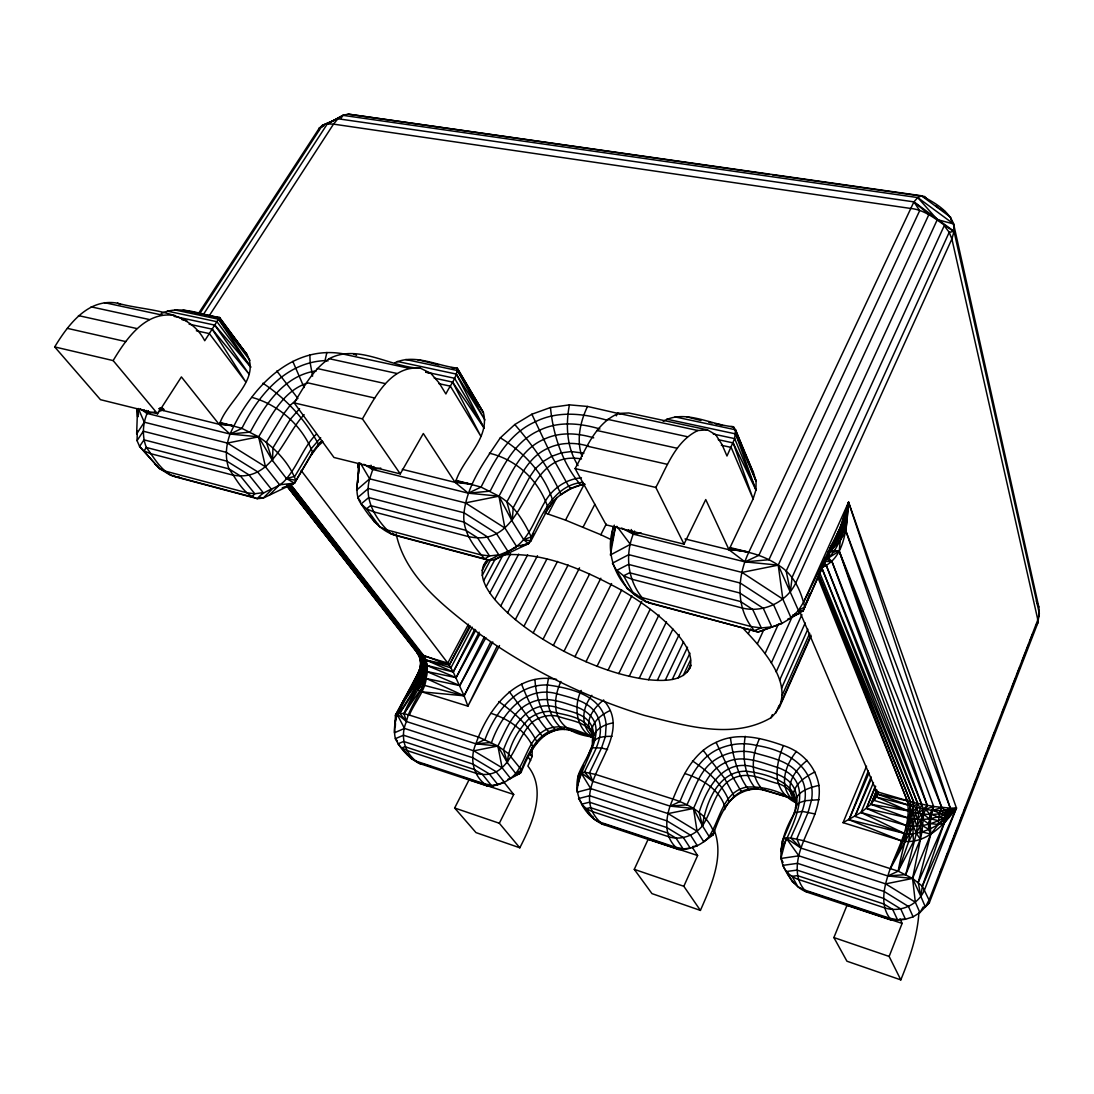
<?xml version="1.0" encoding="UTF-8"?>
<svg xmlns="http://www.w3.org/2000/svg" width="1094" height="1094" viewBox="0 0 1094 1094"><rect width="100%" height="100%" fill="white"/><g stroke="black" fill="none" stroke-linecap="round" stroke-linejoin="round"><path stroke-width="1.5" d="M913.107 916.827L908.471 906.475L884.253 891.542L797.512 863.344L782.825 865.381C788.159 876.321 794.75 887.152 806.538 891.993L891.514 920.218L905.463 919.261L913.107 916.827L919.89 912.615L915.336 902.208L912.574 878.441L930.803 834.134L938.255 824.425L939.281 813.799L941.756 807.55L845.922 531.11L848.561 502.214L956.443 808.056L924.649 889.572C918.591 904.779 900.362 912.984 884.882 907.938L798.757 879.576C769.793 869.539 782.388 833.628 793.437 814.934C797.717 807.071 798.059 797.403 794.641 789.157C787.242 773.226 767.66 772.022 753.123 766.867C723.038 758.525 706.669 788.2 699.148 812.295L702.457 825.806L709.117 836.486C701.815 845.566 689.781 849.806 678.376 849.45L602.466 824.247C583.799 815.399 572.312 794.039 578.781 773.786C584.511 759.113 598.117 744.07 592.182 727.278C586.357 712.536 568.429 711.62 555.588 707.011C527.91 699.545 511.595 728.166 503.513 749.705L507.37 762.723L515.753 773.499L519.322 773.704L521.072 772.473C528.785 753.575 540.504 728.604 564.723 729.424C540.682 725.746 528.429 752.248 521.182 770.381L521.072 772.473L515.753 773.499C508.792 781.266 497.989 786.408 487.637 786.121L419.426 763.475C409.019 758.238 400.554 749.007 395.358 738.682C390.49 715.763 406.831 696.769 416.349 677.542L421.6 664.414C418.346 670.677 415.679 682.424 424.609 685.432L464.088 695.811L467.904 706.163L421.764 691.832C410.824 688.112 416.951 674.396 420.793 667.422M359.01 462.803L357.916 464.895C360.186 477.873 352.61 492.341 361.129 503.924C369.786 517.243 380.151 531.192 396.26 535.65L489.592 560.511L494.885 559.636L528.552 543.663L531.028 540.86L547.164 510.255L553.072 501.667C545.113 474.782 524.081 452.301 500.314 437.819C484.97 460.711 467.042 484.587 464.034 512.785C461.887 530.781 473.442 546.275 484.792 558.884L489.592 560.511C497.688 553.933 508.368 552.812 516.573 546.426C531.11 535.075 536.019 516.259 545.4 501.134C552.771 488.211 566.528 478.953 581.434 477.804M793.437 814.934C805.936 784.658 768.535 773.841 746.272 771.215C718.279 770.696 705.808 802.941 702.457 825.806C694.622 835.529 681.124 840.548 668.995 836.828L592.182 811.529L586.275 808.603L581.611 804.172L589.475 802.217L666.643 827.461L683.367 837.58L690.259 848.124L678.376 849.45C662.362 837.088 665.371 815.167 672.96 799.058C682.082 776.931 692.789 752.686 716.105 742.375C737.739 731.654 761.93 737.985 783.4 745.602C801.505 751.127 815.823 766.511 818.9 785.342C821.813 808.015 807.837 827.488 800.972 848.11C796.008 862.592 794.217 880.451 806.538 891.993M614.308 525.161C602.042 555.178 619.724 592.292 649.891 603.191L758.115 632.004L781.923 623.416L803.064 610.903L804.678 606.951C800.904 590.637 793.369 573.858 778.244 565.133L744.959 561.878L729.001 549.749L753.11 498.905L755.954 489.989L756.091 481.155L753.534 473.018L735.483 429.778L733.336 426.728C710.649 424.992 685.159 408.855 663.155 421.286M421.6 664.414L418.838 672.673L419.522 670.444L395.508 715.148L394.469 732.761L404.479 728.426L473.839 750.84L502.132 767.783L510.57 778.504L519.322 773.704L516.286 774.415M326.696 124.142L342.955 115.349L348.179 114.118L921.476 195.771C933.524 202.062 948.525 210.198 953.599 223.955L1038.794 607.006L1039.3 613.406L1037.837 619.819L929.079 900.102L925.333 906.899L929.339 902.741L929.079 900.102L922.365 886.195L944.067 823.55L945.448 810.394L950.289 808.138L956.443 808.056L922.365 886.195L920.861 896.437L925.333 906.899L919.89 912.615L923.295 906.871M395.467 723.462L395.29 726.484C393.608 700.146 428.26 683.435 419.85 656.291C425.265 677.432 409.238 696.058 399.72 713.206L396.821 713.712L395.508 715.148L395.823 717.39M358.285 474.044L357.875 482.167L358.299 477.066M922.365 886.195L912.574 878.441L898.188 871.18L908.635 841.765L913.914 802.627L819.693 572.736L910.427 801.711C911.247 825.409 902.058 848.11 898.188 871.18L887.822 875.966L800.972 848.11L786.217 838.086L783.263 839.207L782.155 841.245L782.948 844.048L780.925 851.187C792.398 825.56 818.394 781.307 777.396 767.414C760.809 762.34 742.388 754.094 725.404 762.6C706.888 770.791 701.377 791.755 693.473 808.466L697.069 831.194L703.811 841.819L713.124 834.859C719.948 814.934 731.517 785.615 757.855 789.02C743.852 788.651 730.272 796.965 724.365 809.683L725.213 807.632C719.62 789.198 701.897 779.051 684.707 773.499M885.88 917.51L893.866 920.163L891.514 920.218C880.273 907.897 883.296 890.393 887.822 875.966L905.723 874.612L916.375 833.341L918.604 813.375L921.695 804.405L831.96 561.564L828.418 557.94L825.464 557.667M665.248 844.308L605.652 824.534L602.466 824.247C560.128 787.885 638.185 741.404 604.476 701.281M803.707 601.987L848.561 502.214L950.289 808.138L948.717 816.644L944.067 823.55L918.249 882.407L920.861 896.437L912.574 878.441L921.941 831.891L923.692 814.045L927.288 805.485L839.207 551.157L840.288 540.422L846.086 522.166L841.587 524.764L803.707 601.987L798.47 610.507L791.03 617.823L787.844 619.026M612.845 722.984C602.028 724.679 590.213 732.132 592.661 744.672L593.249 741.773C597.721 736.303 605.597 736.44 612.038 736.276M358.572 473.661L359.42 463.446M829.799 548.299C834.982 542.351 836.048 530.795 845.922 531.11L950.289 808.138L933.661 806.524L913.914 802.627L821.69 567.622C846.277 557.653 846.565 524.532 848.561 502.214L837.908 534.378L829.731 549.161M783.113 862.414L780.884 858.462L798.852 855.836L885.689 883.884L912.574 878.441L887.822 875.966C895.152 851.652 912.273 827.337 907.282 800.822L818.298 574.2M780.884 858.462L786.217 838.086L790.825 837.963L803.707 840.712L898.188 871.18L913.681 841.218C911.644 828.65 914.598 815.727 917.688 803.529L826.435 565.803L824.397 562.521M421.696 659.873C419.822 666.15 418.291 676.283 426.578 678.622L464.088 695.811L492.806 641.918M918.919 912.41C917.497 935.89 909.606 958.276 900.813 979.882L846.934 961.202L833.888 937.558L847.084 905.135L902.112 923.404L889.149 956.443L900.813 979.882M359.379 463.418L356.644 490.126L369.649 478.83L373.765 466.523M611.97 543.349L610.944 546.248L612.818 528.115M148.319 410.783C142.74 422.024 141.673 435.713 146.364 447.473C154.596 458.318 162.117 473.046 175.997 476.998L257.295 498.659L263.23 498.098L294.464 483.165L311.202 455.159L317.944 446.174L322.908 441.744M402.318 469.367L455.077 482.358L456.13 480.362C463.678 458.058 490.016 438.188 483.398 412.588L457.183 368.09C436.944 365.888 415.009 353.485 394.975 362.729M745.192 736.276C742.621 754.245 743.346 774.292 755.858 788.719L765.786 790.374L789.157 797.581L763.12 789.964C749.075 776.043 752.207 754.887 759.482 738.559M342.737 353.731C289.705 344.706 249.596 390.161 230.068 434.044C225.993 445.149 224.803 457.648 229.002 468.902C236.783 479.733 243.688 494.679 257.295 498.659C264.816 488.95 279.052 488.909 286.519 478.598C298.238 465.005 303.544 446.708 316.426 434.127M396.165 533.927C405.505 578.083 445.504 607.156 478.994 633.563C529.305 669.46 585.399 697.37 644.516 715.435C684.748 725.39 732.433 740.214 770.969 717.76C800.849 689.658 762.682 648.961 742.607 627.86M875.255 786.271L866.448 808.384L911.726 818.818L913.422 826.353L890.516 868.376L903.138 841.259L904.191 833.341L861.033 812.473L843.05 822.661L901.538 840.835C924.594 845.484 944.272 825.026 956.443 808.056C940.662 813.17 923.705 809.792 908.252 805.102L876.294 796.965L870.933 804.309L861.033 812.473L906.297 825.519C924.334 828.445 943.725 820.842 956.443 808.056C941.948 816.356 923.979 815.632 908.403 810.914L874.256 800.439L877.497 792.548M360.405 463.172L369.649 478.83C363.591 500.054 376.145 520.019 391.16 533.968L484.792 558.884L489.538 555.943L498.837 554.836L486.926 536.566L464.143 522.139L368.678 497.592L361.129 503.924L366.572 508.819L379.796 526.87L386.893 529.934L480.813 554.849L489.538 555.943L477.504 537.728L465.729 530.275L370.51 505.592L366.572 508.819L373.738 511.883L468.67 536.648C531.151 549.708 519.896 448.239 581.502 458.96M290.06 483.712L424.007 655.976C436.26 678.95 410.756 699.845 406.462 721.548C399.515 736.823 404.876 754.723 419.426 763.475L421.833 763.79M830.948 546.822L838.948 533.393L848.561 502.214L843.665 531.438L831.084 550.679L827.556 554.234M556.614 679.415C515.575 671.306 487.787 709.787 475.849 743.811C469.217 758.908 473.237 776.986 487.637 786.121L497.784 784.507L489.223 773.841L472.882 764.091L403.686 741.472L397.901 743.865L411.194 758.593L416.404 761.26L484.779 783.933L491.083 785.068L482.454 774.429L474.003 769.397L404.93 746.71L401.922 747.927L407.187 750.593L476.095 773.294C510.556 782.142 514.043 739.175 532.354 722.081C539.725 716.597 549.366 713.985 558.364 716.461C570.781 720.891 587.355 721.766 593.7 735.373M287.271 486.502L417.293 652.995C421.19 658.588 423.091 666.027 420.479 672.55L418.674 673.521L420.793 665.084L420.711 660.448L420.137 669.337L418.674 673.521L395.508 715.148M591.881 695.305C582.117 707.859 579.779 725.336 592.934 736.836C578.494 731.325 561.878 722.409 546.453 729.479C528.908 737.725 526.542 759.291 515.753 773.499L521.182 770.381L519.623 767.591L508.095 753.383L497.866 745.999L475.849 743.811L406.462 721.548L403.987 713.671L417.894 689.63L422.872 684.707L425.128 678.061L427.412 665.535L422.845 655.607L290.033 483.958M634.561 531.028C623.895 554.494 627.477 582.801 645.638 601.7L758.115 632.004L781.923 623.416L773.581 604.763L740.241 583.034L628.749 554.672L612.394 563.205L627.272 588.722L630.103 590.541M587.382 757.568L590.705 749.212L592.784 747.831L601.509 747.995L607.567 749.54M327.913 123.813L342.955 115.349L917.757 197.576L953.599 223.955L954.036 231.354L1039.3 613.406L1037.727 623.224L929.339 902.741L925.333 906.899M548.532 678.184C544.511 696.085 547.697 716.338 562.166 728.932L571.916 730.601L592.907 737.082C577.14 734.99 561.318 729.233 556.518 712.426C554.111 702.006 556.559 691.039 560.907 681.466M620.585 414.011L587.505 406.448L569.413 404.862C565.53 425.197 566.651 447.733 578.07 465.593M951.739 222.232L950.631 217.255L921.476 195.771L917.757 197.576L913.914 201.87L748.829 552.183C736.932 577.126 735.524 608.401 754.299 630.623L761.328 627.956L771.776 626.862L763.284 608.291L739.722 592.975L628.489 564.381L616.893 570.302L623.58 575.786L632.017 579.273L742.511 608.1C763.256 613.037 786.449 602.315 795.748 583.061L951.889 238.957L954.036 231.354L913.914 201.87L337.937 118.767L322.457 125.304L319.311 128.135L198.164 314.005M287.531 486.215L418.25 653.802C433.21 674.013 402.141 694.485 399.72 713.206L403.987 713.671C410.975 695.921 425.06 679.565 424.445 659.586L289.568 485.476M502.132 767.783L497.866 745.999C506.153 730.354 512.334 710.95 529.811 703.114C545.181 695.196 561.988 702.266 577.058 707.066C619.724 724.501 577.208 764.022 577.14 792.179L590.719 788.596L668.078 813.58L697.069 831.194M419.727 656.468L421.122 662.335L425.949 665.084C427.973 673.672 421.628 680.509 415.706 685.733C423.091 676.297 422.763 662.814 418.168 652.147L417.293 652.995L419.754 657.398L424.445 659.586L425.949 665.084L423.747 677.213L417.894 689.63M780.925 851.187L783.263 839.207L794.586 812.815L802.189 811.379L815.044 813.963M918.249 882.407L930.803 834.134C925.155 824.917 931.787 815.618 933.661 806.524L839.207 551.157L834.777 550.487L828.117 551.677M161.119 313.568C179.936 304.638 200.626 314.798 219.579 317.465L247.107 354.743C260.235 379.755 227.771 401.307 220.181 422.462L219.087 424.294L163.321 410.565L158.712 408.664M675.053 416.896L735.483 429.778L734.676 438.626L726.977 456.007L722.026 444.561L715.722 434.728L707.503 429.874L628.735 412.971L618.548 413.409C595.587 423.05 586.384 448.349 575.116 468.574L606.172 524.86L684.023 544.142L705.753 499.561L729.001 549.749C746.491 550.432 763.626 555.396 778.244 565.133L798.47 610.507L799.017 613.57L792.945 616.1M845.922 531.11L840.288 540.422L837.621 540.901L841.792 531.944L848.561 502.214L837.621 540.901L832.507 544.47L803.064 610.903L798.47 610.507L804.678 606.951L841.587 524.764L831.782 546.48L828.363 551.855M140.264 408.787L146.952 413.409L230.068 434.044L241.897 428.369C258.157 395.508 285.507 362.374 325.014 360.61L326.874 352.459M610.944 546.248L615.498 526.665L610.37 555L630.376 544.347L742.033 572.408L782.839 599.102L791.03 617.823M137.338 430.954L137.051 440.636L139.567 446.42L159.327 468.451L170.308 475.179L251.811 496.881L254.82 493.75L263.175 492.642L248.83 474.782L226.841 461.148L144.011 439.856L139.567 446.42L159.327 468.451L165.426 471.172L247.148 492.847L254.82 493.75L240.365 475.931L229.002 468.902L146.364 447.473L144.039 450.837L150.179 453.545L232.625 475.056C272.16 482.563 283.305 436.821 304.118 414.653M420.205 668.666L421.628 662.841M795.639 799.81C792.425 792.398 786.586 786.217 778.737 783.783C766.156 780.897 753.821 773.458 740.529 775.947C716.433 780.555 713.794 808.644 702.457 825.806L693.473 808.466L670.157 806.141L592.77 781.321L580.832 772.487L577.605 785.437L578.781 773.786L584.497 772.145L595.601 774.415L672.96 799.058C690.095 804.787 707.873 814.661 713.944 832.89L713.124 834.859L709.117 836.486C720.317 819.474 722.847 791.618 746.71 787.078C763.858 786.107 782.784 791.55 796.186 802.353C782.196 787.27 794.449 770.6 807.167 760.385M419.836 681.699L422.571 669.104L418.168 652.147M909.552 818.367L912.669 812.117L916.526 807.44L918.604 813.375L927.288 805.485L831.96 561.564L826.79 559.321L828.418 557.94L829.936 552.032L839.207 551.157L941.756 807.55L945.448 810.394M317.944 446.174L318.477 444.26L322.292 440.855M691.039 665.521C684.612 682.095 663.196 681.056 648.592 679.743C618.848 675.969 590.555 664.851 563.998 651.299C538.535 637.665 513.715 621.529 494.734 599.444C486.433 589.351 476.847 574.063 485.832 561.482M689.576 668.612C694.225 655.689 684.625 643.19 676.981 633.631C661.309 615.867 641.713 602.097 621.419 590.117C585.249 570.603 544.962 551.8 502.871 554.877M1037.522 619.669L1039.3 613.406M424.609 685.432L419.658 690.943L403.987 713.671L409.347 715.066C415.132 700.926 428.438 687.743 426.168 671.374L422.571 669.104L420.793 665.084M456.13 480.362L481.032 487.09L498.973 496.17L512.211 521.25L523.739 539.725L531.028 540.86L531.219 536.867C523.78 521.154 514.371 505.264 498.973 496.17L468.246 493.175L455.077 482.358L423.323 433.511L400.267 473.893L333.985 457.483L294.19 402.907C303.995 386.866 313.075 369.362 329.185 358.695C358.299 343.256 390.613 367.529 420.52 368.254L430.776 373.3L439.104 382.914L445.901 393.977C449.757 385.608 457.251 377.676 457.183 368.09L483.398 412.588L457.401 370.524L405.683 359.502M318.477 130.856L319.311 128.135L323.742 125.742M822.77 563.328L826.435 565.803L923.404 808.972L920.122 825.792L920.341 839.358L905.723 874.612M841.792 531.944L844.924 522.549M728.618 802.654L729.096 801.205C722.218 783.755 707.654 771.12 692.475 760.918M287.9 484.833L421.778 655.265C424.322 663.661 423.542 672.769 419.248 680.509M590.35 751.441L592.196 746.026M519.814 847.795L499.343 823.262L513.701 794.476L469.135 779.694L454.653 808.001L475.999 832.602L519.814 847.795C532.04 823.878 547.287 790.21 527.869 766.087L532.094 756.542L532.258 746.97M420.821 664.578L421.997 661.391M783.4 745.602C779.037 756.337 775.974 768.043 777.437 779.68C779.694 790.743 786.723 798.429 796.391 803.023M831.084 550.679L840.288 540.422L833.778 551.909L831.084 550.679L840.233 532.587L843.912 523M803.064 610.903L809.697 593.837M927.657 904.56L928.888 901.374M940.006 872.725L941.866 867.939M945.572 858.393L947.418 853.621M949.893 847.248L952.983 839.289M954.214 836.103L957.305 828.144M959.78 821.772L962.87 813.813M964.101 810.627L965.961 805.854M973.988 785.15L975.834 780.378M978.309 774.005L981.4 766.046M983.875 759.674L986.952 751.715M988.197 748.528L991.287 740.57M992.518 737.383L994.364 732.611M1002.405 711.907L1004.251 707.134M1006.726 700.762L1009.817 692.803M1012.278 686.43L1015.369 678.471M1016.613 675.285L1019.704 667.326M1022.165 660.967L1025.256 652.995M1026.487 649.822L1028.346 645.036M1030.192 640.263L1032.668 633.891M868.362 770.737L849.012 819.721L901.538 840.835M876.718 790.087L870.933 804.309L907.733 817.874L909.442 834.093C927.876 832.917 945.148 822.387 956.443 808.056L949.031 813.17L938.255 824.425L930.132 823.591L928.833 829.32L922.01 825.491L920.765 819.515L911.726 818.818L908.28 825.997M909.442 834.093L904.191 833.341L854.988 816.356L871.097 776.822M838.948 533.393L843.036 523.506M907.733 817.874L913.422 806.606L917.688 803.529L821.69 567.622M843.05 822.661L866.53 766.224M861.033 812.473L873.463 782.538M581.229 690.423C573.037 706.683 576.333 730.423 594.179 738.573M875.692 786.34L866.448 808.384L906.297 825.519L906.625 833.874L903.138 841.259M876.855 790.169L870.933 804.309L908.403 810.914L910.673 805.813L913.914 802.627L876.677 791.646L799.769 611.669M842.257 524.081L837.908 534.378L829.936 548.86M869.046 772.897L849.012 819.721L904.191 833.341M616.36 415.857L617.618 412.944M854.988 816.356L871.262 778.969M587.505 406.448C580.244 421.696 576.169 440.116 582.008 456.458M282.238 487.828L294.464 483.165L312.528 452.178L318.477 444.26C305.5 419.905 286.067 398.394 262.875 383.228M700.406 910.413L683.832 886.29L697.603 855.522L648.222 839.125L634.274 869.361L651.956 893.607L700.406 910.413C711.168 885.921 724.296 857.149 714.368 830.387M775.66 713.261L779.119 705.466M781.266 702.116L810.982 635.176M779.106 708.05L810.9 636.393M311.202 455.159L312.528 452.178C302.6 426.195 278.984 404.739 251.893 397.382M781.54 688.235L807.823 629.2M770.969 717.76L772.35 714.642M782.087 695.497L809.738 633.289M779.571 680.359L805.211 622.951M776.179 671.907L801.875 614.609M771.352 662.95L793.095 614.691M765.089 653.528L778.463 624.031M757.417 643.723L763.776 629.788M748.364 633.604L750.498 628.982M782.839 599.102L778.244 565.133L937.312 219.593L917.757 197.576M678.294 677.842L689.958 653.159M683.244 675.49L690.505 660.092M687.032 672.413L690.642 664.728M672.263 679.442L687.538 647.21M795.488 807.645L796.842 804.801L800.138 802.435L805.17 800.726L818.982 799.687M665.234 680.29L683.518 641.822M657.303 680.4L679.237 634.452M220.181 422.462L241.897 428.369L258.608 436.821L272.502 460.547L286.519 478.598L295.736 480.28C289.131 462.516 274.293 447.405 258.608 436.821L230.068 434.044L219.087 424.294L181.399 376.924L157.591 413.819L100.47 399.679L54.7 346.921C68.047 324.904 88.19 297.773 117.564 303.202C147.69 311.681 188.072 308.522 204.728 340.754L219.579 317.465M648.592 679.743L672.906 629.05M639.197 678.376L666.465 621.802M578.452 775.947L583.663 765.226M629.228 676.311L658.985 614.924M496.963 646.499L467.904 706.163L499.52 645.542M618.807 673.576L650.123 609.358M608.045 670.212L641.699 601.632M421.764 691.832L464.088 695.811L490.55 642.274M597.064 666.246L631.867 595.806M920.341 839.358L916.375 833.341L920.122 825.792L921.941 831.891L930.803 834.134L930.132 823.591L931.486 814.36L938.611 817.15L943.985 817.874M585.987 661.733L621.693 589.953M574.924 656.742L611.573 583.567M684.023 544.142L655.826 487.445C666.902 466.919 675.367 441.306 697.876 430.516L707.503 429.874M402.701 703.757L404.233 700.734M408.062 693.158L419.522 670.444M474.769 629.255L453.244 672.003L464.088 695.811M484.368 636.804L459.808 685.569L426.578 678.622M563.998 651.299L600.838 578.234M479.131 632.182L456.116 677.624L426.168 671.374M553.318 645.474L589.611 573.994M543.007 639.32L579.533 567.868M545.072 513.004L565.516 520.129L600.811 534.72L606.24 524.067M583.116 527.062L594.862 504.293M533.175 632.92L568.101 565.024M422.229 675.791L424.828 670.759L424.54 664.578L422.858 659.067L419.891 654.568L287.681 484.998M469.613 625.754L449.224 665.138L453.244 672.003L475.753 630.185M523.917 626.315L557.53 561.386M908.635 841.765L912.683 833.915M565.516 520.129L584.428 483.849M515.342 619.601L546.836 559.116M507.561 612.831L537.469 555.711M548.149 513.975L556.873 497.414M500.669 606.09L527.623 554.863M472.362 627.204L450.892 667.832L424.445 659.586M494.734 599.444L518.693 554.125M529.318 542.214L533.913 533.503M489.866 592.975L510.624 553.865M486.105 586.767L503.664 553.81M468.492 624.154L447.774 663.087L449.224 665.138L470.434 626.288M482.222 575.417L491.042 558.925M483.548 580.887L495.596 558.323M482.167 570.425L487.815 559.882M582.924 482.331C554.302 484.683 541.899 514.59 531.219 536.867L523.739 539.725L528.552 543.663L516.573 546.426L504.908 528.033L498.973 496.17C510.474 475.247 519.923 449.962 543.376 439.569C559.171 431.733 577.235 432.896 593.7 437.86M485.886 637.679L459.808 685.569L427.535 671.839M479.801 634.246L456.116 677.624L425.949 665.084M158.411 411.426L163.676 409.963L160.517 408.841M400.267 473.893L362.429 418.852C375.119 397.231 390.544 364.986 420.52 368.254M320.692 437.723L311.749 448.089L294.86 476.287L286.519 478.598L294.464 483.165L279.613 484.779L265.473 466.81L258.608 436.821C271.134 416.376 282.731 391.078 307.4 383.05M840.233 532.587L830.797 546.85M209.392 315.523L333.506 124.128L337.937 118.767L322.457 125.304L199.737 313.691M203.484 314.334L327.297 123.937L333.506 124.128L910.222 208.393C927.726 209.952 939.664 223.231 954.036 231.354L949.209 232.297L792.152 577.222L790.401 591.69L786.176 571.109L944.231 225.692L949.209 232.297L951.889 238.957L1037.837 619.819L1037.727 623.224L1035.758 625.932M341.164 118.084L342.955 115.349M531.862 749.021L537.127 742.375C529.127 725.404 513.92 712.454 498.837 701.582M138.268 408.472L144.312 422.202L136.654 433.867L137.529 408.623L137.981 416.759M54.7 346.921L113.147 360.582C126.357 338.607 145.721 310.45 175.259 315.592M137.051 440.636L143.3 431.227L226.28 452.328L257.391 471.664L271.64 489.579L263.23 498.098L259.975 497.237M941.756 807.55L932.909 810.298L930.187 814.374L929.23 818.982L920.765 819.515L916.745 826.189L912.669 812.117M483.425 565.995L488.553 560.087M425.128 678.061L421.327 683.586L416.554 687.894L399.72 713.206L406.462 721.548L396.821 713.712L404.479 728.426M546.549 510.392L553.072 501.667M796.432 751.414C785.314 764.979 777.889 786.408 793.15 800.234M829.949 549.188L835.447 541.721M943.917 820.596L948.826 814.866M545.482 512.197L547.164 510.255L547.424 506.153C538.289 480.02 516.368 459.562 489.374 453.217M825.327 558.337L828.418 557.94L833.778 551.909M269.179 495.281L279.613 484.779M537.031 741.746L542.474 736.481L548.942 732.529M551.335 503.418C559.636 494.105 570.398 487.145 582.651 484.437L570.986 488.58L560.319 495.049L560.99 494.269C549.42 468.861 533.079 445.614 514.782 424.54L500.314 437.819M319.434 443.111L321.937 440.868M603.683 699.955C594.083 707.408 582.746 722.04 592.237 733.787M296.802 399.515L290.033 405.505L283.866 413.559L266.362 442.195L272.502 460.547L272.967 447.829L290.375 419.234L299.565 408.718M558.692 728.864L557.161 730.122L555.246 729.575C542.145 716.242 536.101 697.849 534.939 679.538M949.332 811.529L944.272 815.303L929.23 818.982L923.692 814.045L923.404 808.972M713.944 832.89L709.117 836.486L710.58 835.939M531.041 750.265L532.833 748.952L532.969 746.805C524.71 729.93 508.478 718.895 490.974 713.329M828.418 557.94L839.207 551.157M494.885 559.636L516.573 546.426M514.782 424.54L531.862 414.229L550.46 407.529L569.413 404.862M949.742 809.861L944.751 812.828L940.32 810.599M609.987 710.608C599.909 715.23 587.574 725.459 593.112 737.862M814.852 771.94C805.963 776.603 795.584 782.784 793.492 793.41L795.776 802.367M319.311 128.135L323.619 125.974M363.837 464.294L372.411 469.381L468.246 493.175L481.032 487.09C493.9 461.777 507.753 434.058 535.157 421.86C557.913 410.359 583.868 413.518 607.485 420.328M744.959 561.878L758.88 555.314L919.685 210.622L913.914 201.87L928.929 214.438L768.932 559.731L744.959 561.878L633.248 534.145L621.679 528.074M949.031 813.17L944.272 815.303L932.909 810.298M514.604 775.646L519.322 773.704M286.901 485.941L294.464 483.165M494.926 785.15L491.097 786.531L463.555 777.383M557.284 729.342L549.721 732.638C536.648 719.196 528.416 701.473 521.551 684.133M524.012 545.099L528.552 543.663L520.867 546.084M513.182 548.491L516.3 547.52M507.643 779.407L510.57 778.504M496.512 784.671L504.443 782.265L495.938 771.571L472.827 757.759L403.522 735.223L395.358 738.682L397.423 741.076M818.9 785.342C810.134 787.68 798.511 790.552 795.502 800.316L795.94 802.572M794.203 614.828L799.017 613.57L794.394 614.486M369.649 478.83L465.442 502.898L498.973 496.17M742.033 572.408L778.244 565.133M473.839 750.84L497.866 745.999L507.37 762.723C508.519 746.231 517.9 729.917 529.551 718.252C535.458 713.944 542.501 711.36 549.858 711.346C564.996 715.23 586.917 716.324 592.565 733.91M668.078 813.58L693.473 808.466M144.312 422.202L227.374 443.07L258.608 436.821M144.08 409.826L146.952 413.409L155.129 411.987M692.625 846.606L697.37 845.799L690.56 835.214L666.889 820.856L589.598 795.735L578.494 798.579L581.42 802.572M369.034 465.839L372.411 469.381L380.767 468.095M316.289 370.893C283.743 375.488 264.488 405.546 250.252 432.103L230.068 434.044M938.255 824.425L944.067 823.55M628.435 529.838L633.248 534.145L641.262 533.052M585.153 484.355L580.668 484.929C562.562 463.637 553.195 435.221 550.46 407.529M468.246 493.175L490.167 491.138C502.269 468.15 513.77 441.73 539.096 430.516C558.227 420.903 580.093 423.118 599.963 428.985M179.047 476.779L175.997 476.998L173.18 475.275M897.504 919.753L892.69 909.442L883.843 904L797.471 875.638L792.07 876.321L797.909 886.742L804.528 889.983L889.778 918.249L897.504 919.753L905.463 919.261L900.745 908.95L883.624 898.406L797.047 870.099L786.641 871.48L792.521 881.928L795.297 883.624M416.349 677.542L418.51 677.542M570.986 488.58L568.716 486.283L551.786 456.294L531.862 414.229M823.714 561.427L831.96 561.564M730.765 426.564L733.336 426.728L734.689 429.819M325.014 360.61L328.091 360.856M219.087 424.294L234.143 425.894L219.812 423.063M455.077 482.358L472.252 484.314L455.774 481.018M769.246 174.384L348.179 114.118M772.624 174.862L924.813 196.551L926.645 198.752M219.443 423.679L234.143 425.894M455.419 481.675L472.252 484.314M763.12 789.964L765.786 790.374M729.329 549.01L748.829 552.183L729.999 547.561M568.743 730.013L571.916 730.601M729.657 548.285L748.829 552.183M183.136 310.081L219.415 317.793L247.107 354.743L230.465 333.096M214.342 317.219L217.474 317.875M438.954 364.917L417.443 359.652M451.562 367.598L454.707 368.268M708.885 422.298L712.098 422.981M715.312 423.665L721.753 425.033M174.903 309.93L218.54 319.229L249.979 360.377L219.415 317.793M167.45 311.134L216.968 321.718L250.717 367.078L214.807 325.123L174.137 316.371M397.396 361.471L456.335 374.093L484.929 419.946L457.401 370.524M666.766 419.166L735.66 433.921L756.091 481.155L735.483 429.778M104.477 302.655L162.432 315.14M341.574 353.731L408.965 368.254M618.548 413.409L697.876 430.516M426.263 372.165L454.543 378.25L484.027 427.959L452.601 382.093L434.236 378.114M713.315 434.031L734.676 438.626L755.954 489.989L733.158 442.92L718.252 439.679M181.987 319.667L186.91 320.733M425.785 372.22L430.776 373.3M189.112 324.166L212.209 329.171L249.254 374.394L214.807 325.123M91.117 306.853L149.276 319.516M329.185 358.695L396.903 373.451M607.662 419.344L687.497 436.738M196.359 330.771L209.351 333.602L245.658 381.833L212.209 329.171M438.858 383.652L450.359 386.168L480.731 436.068L452.601 382.093M721.343 445.272L731.161 447.405L753.11 498.905L733.158 442.92M289.568 485.23L426.209 660.12L449.224 665.138L417.293 652.995L420.629 658.137L423.296 669.747M78.453 315.605L136.764 328.528M317.233 368.514L385.197 383.584M596.859 430.475L677.09 448.253M910.673 805.813L907.282 800.822L877.06 794.012L876.677 791.646M588.777 446.284C575.307 442.167 560.579 442.154 547.725 448.376C525.749 458.167 517.913 482.522 506.85 501.831L512.211 521.25L513.223 507.712L529.961 476.519L535.527 468.519L542.966 461.627L551.786 456.294L561.413 452.861L571.205 451.548L583.854 453.231M67.418 328.364L125.81 341.601M306.593 382.572L374.709 398.011M586.931 446.106L667.422 464.348M294.19 402.907L362.429 418.852M575.116 468.574L655.826 487.445M823.454 565.106L826.435 565.803M938.255 820.678L930.57 818.804L928.765 823.987L922.598 819.488L921.859 813.854L917.497 819.433L915.391 812.76M159.956 407.693L162.924 408.418M685.008 538.932L729.001 549.749M427.412 665.535L453.244 672.003L426.209 660.12M686.95 416.882L700.898 420.52M937.312 219.593L953.599 223.955M749.636 789.69L748.337 789.335C737.315 774.279 732.898 755.763 730.409 737.588M160.791 408.404L164.032 409.361M424.007 655.976L447.774 663.087L301.11 470.447M191.723 311.558L197.399 313.335M409.347 715.066L478.707 737.165L497.866 745.999M423.036 763.94L431.145 766.634M809.15 892.061L823.536 896.834M826.736 897.887L876.294 914.324M454.653 808.001L499.343 823.262M634.274 869.361L683.832 886.29M833.888 937.558L889.149 956.443M908.252 805.102L877.06 794.012L876.294 796.965L908.403 810.914M117.564 303.202L120.545 304.488M790.593 798.251L793.492 799.577M600.811 534.72L612.544 540.272M353.512 353.868L356.562 355.318M733.336 796.145L734.512 796.733L724.556 778.422L703.182 750.32M939.596 208.462L945.353 211.703M411.508 757.116L407.173 754.545L405.915 751.975M593.468 817.218L589.406 814.784L586.302 809.218M154.869 464.061L157.686 465.784M885.689 883.884L915.336 902.208M227.374 443.07L265.473 466.81M378.483 524.546L374.394 521.988L371.016 515.643M392.158 533.093L396.26 535.65M465.442 502.898L504.908 528.033M632.92 592.346L637.173 595.054M647.06 601.385L649.891 603.191M935.507 205.713L938.16 207.655M477.244 404.534L479.582 406.394L469.449 390.859M542.474 736.481L509.257 691.64M529.811 754.149L532.094 756.542L530.262 753.78M286.696 485.709L422.858 659.067M113.147 360.582L157.591 413.819M161.146 407.953L163.321 410.565M503.295 781.403L513.701 794.476M287.544 486.242L302.286 504.977M304.392 507.657L306.498 510.324M308.604 513.004L329.677 539.766M339.154 551.8L349.697 565.188M351.803 567.868L353.909 570.535M367.598 587.929L377.088 599.977M399.214 628.065L401.32 630.746M276.809 370.975L297.924 398.517M286.655 484.724L419.891 654.568M289.801 487.951L291.907 490.645M317.164 522.946L319.27 525.64M344.514 557.94L346.62 560.634M371.878 592.934L373.984 595.628M399.228 627.929L401.334 630.623M219.032 318.217L223.19 323.633M527.65 756.446L530.672 760.467M616.852 526.323L630.376 544.347M360.582 501.421L357.738 497.538L368.377 488.457L464.034 512.785L496.279 533.27L508.067 551.581M786.217 838.086L798.852 855.836M218.54 319.229L250.717 367.078M692.283 847.33L697.603 855.522M580.832 772.487L590.719 788.596M418.25 653.802L420.629 658.137M304.118 387.549L292.809 361.389M456.335 374.093L484.027 427.959M917.688 803.529L920.027 808.275M900.02 918.892L902.112 923.404M716.105 742.375L731.23 774.306L741.677 792.316L741.472 791.126M631.211 529.496L633.248 534.145M736.03 432.909L753.534 473.018M913.422 826.353L916.375 833.341M1036.346 601.044L1038.794 607.006M818.367 574.186L910.427 801.711M817.697 576.962L907.282 800.822M419.973 657.658L422.27 663.443M733.336 426.728L734.553 429.887M138.569 414.339L137.023 410.127L137.57 416.705M735.66 433.921L755.954 489.989M612.202 532.381L613.119 534.952M371.016 465.196L372.411 469.381M421.272 658.451L422.981 663.867M787.967 873.135L788.747 875.884M419.754 657.398L421.354 667.436M312.611 376.172L310.176 362.866L309.862 355.085M146.24 410.455L146.952 413.409M357.916 464.895L358.326 467.74M606.144 724.912L605.42 736.467L601.509 747.995L589.529 772.802L592.77 781.321L584.497 772.145C591.922 755.475 605.584 737.479 598.377 718.293C591.813 701.254 572.066 698.232 556.709 693.692C524.108 684.844 501.052 715.421 491.548 742.511L475.849 743.811L485.011 739.489C495.062 712.714 515.671 684.133 547.438 684.967C571.164 688.167 603.984 695.825 606.144 724.912M811.598 799.782L808.151 812.186L796.801 838.866L800.972 848.11L790.825 837.963C798.114 819.926 811.379 799.851 802.175 779.954C793.752 761.52 772.091 758.06 754.764 752.932C740.173 748.939 724.378 752.672 712.426 761.725C698.861 772.501 694.321 789.923 686.895 804.815L670.157 806.141L679.894 801.601C688.509 781.403 697.357 758.347 718.977 748.829C730.888 743.646 744.18 742.211 756.802 745.534C784.589 749.663 816.671 766.853 811.598 799.782M931.65 810.189L930.187 814.374L925.264 809.314L933.661 806.524L931.65 810.189M878.222 792.247L876.294 796.965L878.222 792.247M629.611 572.777L623.58 575.786L633.891 594.192L642.233 597.68L751.304 626.616L761.328 627.956L752.686 609.426L740.501 601.522L629.611 572.777M590.363 807.618L586.275 808.603L594.042 819.187L599.895 822.114L676.01 847.358L682.971 848.657L676.01 838.127L667.354 832.903L590.363 807.618"/></g></svg>
